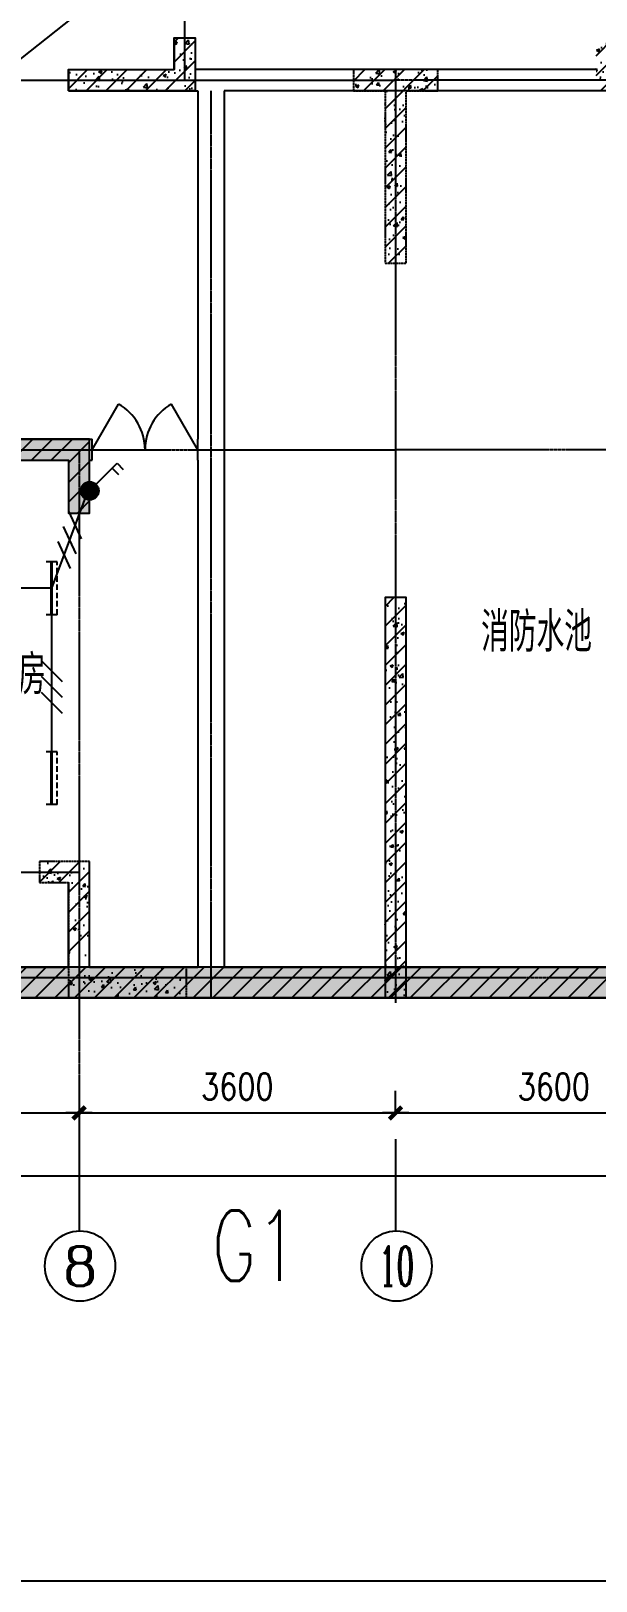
# Model space of a CAD drawing. Extents: x -170759 to 304867, y -311201 to 112352.
# Drawn here: x -85164 to -78736, y -137495 to -119878 of the extents above; entities that cross this region are included whole.
import ezdxf
from ezdxf.enums import TextEntityAlignment as Align

# ---------------------------------------------------------------- set-up
doc = ezdxf.new("R2010")
doc.units = 0
for name, pattern in [('ACAD_ISO04W100', [30.5, 24, -3, 0.5, -3]), ('DASHED', [0.75, 0.5, -0.25]), ('DOTE', [2.42, 2, -0.2, 0.02, -0.2])]:
    doc.linetypes.add(name, pattern=pattern)
doc.layers.get('0').update_dxf_attribs({"linetype": 'CONTINUOUS'})
for name, color, linetype in [('AXIS', 3, 'CONTINUOUS'), ('AXIS_TEXT', 7, 'CONTINUOUS'), ('DOTE', 251, 'CONTINUOUS'), ('EQUIP', 3, 'CONTINUOUS'), ('PUB_DIM', 3, 'CONTINUOUS'), ('TC', 253, 'CONTINUOUS'), ('TEXT', 6, 'CONTINUOUS'), ('TXT', 3, 'CONTINUOUS'), ('WALL', 7, 'CONTINUOUS'), ('WINDOW', 151, 'CONTINUOUS'), ('WINDOW_TEXT', 7, 'CONTINUOUS'), ('WIRE', 1, 'CONTINUOUS'), ('ZXX', 2, 'ACAD_ISO04W100')]:
    doc.layers.add(name, color=color, linetype=linetype)
doc.styles.add('COMPLEX', font='COMPLEX')
doc.styles.add('DIM_FONT', font='SIMPLEX.shx', dxfattribs={"width": 0.8})
doc.styles.add('HZTXT', font='txt.shx', dxfattribs={"width": 0.8, "bigfont": 'hztxt.shx'})
doc.styles.add('SIMPLEX', font='SIMPLEX.SHX')
doc.dimstyles.new('NORMAL', dxfattribs={"dimtxt": 300, "dimasz": 1, "dimexe": 250, "dimexo": 300, "dimgap": 150, "dimtad": 1, "dimdec": 0, "dimzin": 0, "dimdsep": 46, "dimtxsty": 'DIM_FONT', "dimblk": '_DIMX', "dimblk1": '_DIMX', "dimblk2": '_DIMX', "dimsah": 1, "dimcen": 2.5, "dimclrt": 7, "dimadec": 0, "dimazin": 0, "dimtfac": 1, "dimtdec": 0, "dimtix": 1, "dimtmove": 2, "dimatfit": 3, "dimldrblk": '_DIMX', "dimfxl": 0, "dimtolj": 1, "dimtzin": 0, "dimarcsym": 0})
pattern_1 = [(50, (-108706.48, -140644.84), (364.3693, -31.8782), [38.1, -419.1]), (355, (-108706.48, -140644.84), (-70.4857, 382.1133), [30.48, -335.28]), (100.451, (-108676.1, -140647.5), (293.885, 350.2334), [32.38, -356.18]), (46.1842, (-108706.5, -140543.24), (542.158, -84.0847), [57.15, -628.65]), (96.6356, (-108661.3, -140550.25), (474.8085, 494.851), [48.57, -534.27]), (351.184, (-108706.5, -140543.24), (474.809, 494.85), [45.72, -502.92]), (21, (-108655.68, -140568.64), (303.2298, -204.531), [38.1, -419.1]), (326, (-108655.68, -140568.64), (123.604, 368.376), [30.48, -335.28]), (71.4514, (-108630.4, -140585.7), (426.833, 163.8457), [32.38, -356.18]), (37.5, (-108706.48, -140644.84), (6.1772, 169.11008), [0, -331.216, 0, -340.36, 0, -336.55]), (7.5, (-108706.48, -140644.84), (133.6393, 200.36115), [0, -194.056, 0, -323.596, 0, -128.27]), (327.5, (-108819.76, -140644.84), (271.1812, -11.4575), [0, -127, 0, -396.24, 0, -525.78]), (317.5, (-108870.56, -140644.84), (296.2584, 50.853), [0, -165.1, 0, -263.144, 0, -373.38])]

# ---------------------------------------------------------------- blocks, each defined once
blk = doc.blocks.new('_DIMX')
blk.add_line((-150, 0), (150, 0))
at = {"const_width": 50}
blk.add_lwpolyline([(-70, -70), (70, 70)], dxfattribs=at)
blk = doc.blocks.new('_WIE3')
for p, q in [((-0.2, 0.4), (-1, -0.4)), ((0.4, 0.4), (-0.4, -0.4)), ((1, 0.4), (0.2, -0.4))]:
    blk.add_line(p, q)
at = {"width": 0.8}
blk.add_attdef('N', text='', height=1, dxfattribs=at).set_placement((-0.017, 1.056), align=Align.MIDDLE)
blk = doc.blocks.new('_AXISO')
blk.add_circle((0, 0), 0.5)
at = {"layer": 'AXIS_TEXT', "style": 'COMPLEX', "width": 1.041667}
blk.add_attdef('A', text='', height=0.56, dxfattribs=at).set_placement((-0.25, -0.28), (0.25, -0.28), align=Align.FIT)
blk = doc.blocks.new('_LINKPT1')
blk.add_line((0, 0), (0, 0))
blk = doc.blocks.new('_Y1QMM')
at = {"linetype": 'DASHED', "ltscale": 0.5}
blk.add_line((-1.2, 0.25), (1.2, 0.25), dxfattribs=at)
for p, q in [((-1.2, 0.25), (-1.2, -0.25)), ((-1.2, 0), (1.2, 0)), ((1.2, 0.25), (1.2, -0.25))]:
    blk.add_line(p, q)
at = {"const_width": 0.14}
blk.add_lwpolyline([(-1.2, 0), (1.2, 0)], dxfattribs=at)
at = {"xscale": 0.002, "yscale": 0.002, "zscale": 0.002}
for p in [(-1.2, 0), (0, 0), (1.2, 0)]:
    blk.add_blockref('_LINKPT1', p, dxfattribs=at)
at = {"style": 'DIM_FONT', "width": 0.8, "flags": 9}
blk.add_attdef('A', (0, 0), '', height=0.00002, dxfattribs=at)
blk = doc.blocks.new('_DBLK1')
for p, q in [((-0.5, 0), (-0.25, -0.433)), ((0.5, 0), (0.25, -0.433))]:
    blk.add_line(p, q)
for centre, start, end in [((-0.5, 0), 300, 0), ((0.5, 0), 180, 240)]:
    blk.add_arc(centre, 0.5, start, end)
at = {"layer": 'WINDOW_TEXT', "style": 'SIMPLEX', "flags": 9}
blk.add_attdef('A', text='', height=1, dxfattribs=at).set_placement((0, 1.5), align=Align.MIDDLE)
blk = doc.blocks.new('M_X6')
for p, q in [((0.147, 0.356), (0.625, 0.833)), ((0.512, 0.72), (0.653, 0.579)), ((0.625, 0.833), (0.766, 0.692))]:
    blk.add_line(p, q)
blk.add_circle((0, 0.208), 0.208)
for points in [[(-0.104, 0.389), (0.104, 0.389), (-0.18, 0.313), (0.18, 0.313)], [(0, 0.417), (0, 0.417), (-0.104, 0.389), (0.104, 0.389)], [(-0.18, 0.313), (0.18, 0.313), (-0.208, 0.208), (0.208, 0.208)], [(-0.18, 0.104), (0.18, 0.104), (-0.208, 0.208), (0.208, 0.208)], [(-0.104, 0.028), (0.104, 0.028), (-0.18, 0.104), (0.18, 0.104)], [(0, 0), (0, 0), (-0.104, 0.028), (0.104, 0.028)]]:
    blk.add_solid(points)
for p in [(0, 0.417), (-0.208, 0.208), (0.208, 0.208), (0, 0)]:
    blk.add_blockref('_LINKPT1', p)
at = {"width": 0.8, "flags": 9}
blk.add_attdef('A', (0, 0), '', height=0.00002, dxfattribs=at)

msp = doc.modelspace()

# ---------------------------------------------------------------- hatches: boundary and pattern name
at = {"layer": 'WIRE'}
h = msp.add_hatch(dxfattribs=at)
h.set_pattern_fill('AR-CONC', scale=2, style=0)
h.set_pattern_definition(pattern_1)
h.paths.add_polyline_path([(-94396.48801, -116637.31182), (-94396.48801, -116117.31182), (-97146.48801, -116117.31182), (-97146.48801, -126667.31182), (-95946.48801, -126667.31182), (-95946.48801, -130867.31182), (-66086.48801, -130867.31182), (-66086.48801, -126667.31182), (-64886.48801, -126667.31182), (-64886.48801, -124517.31182), (-64936.48801, -124517.31182), (-64936.48801, -116117.31182), (-65516.48801, -116117.31182), (-65516.48801, -116357.31182), (-65236.48801, -116357.31182), (-65236.48801, -126317.31182), (-69016.48801, -126317.31182), (-69016.48801, -126557.31182), (-66436.48801, -126557.31182), (-66436.48801, -130517.31182), (-70096.48801, -130517.31182), (-95596.48801, -130517.31182), (-95596.48801, -126317.31182), (-96796.48801, -126317.31182), (-96796.48585, -116357.31162), (-95846.48801, -116357.31182), (-95846.48801, -116637.31182), (-95596.48801, -116637.31182), (-95596.48801, -116357.31182), (-94636.48801, -116357.31182), (-94636.48801, -116637.31182)])
h = msp.add_hatch(dxfattribs=at)
h.set_pattern_fill('ANSI31', scale=50, style=0)
h.set_pattern_definition([(45, (-108706.48, -141436.6), (-112.2532, 112.2532), [])])
h.paths.add_polyline_path([(-94396.48801, -116637.31182), (-94396.48801, -116117.31182), (-97146.48801, -116117.31182), (-97146.48801, -126667.31182), (-95946.48801, -126667.31182), (-95946.48801, -130867.31182), (-66086.48801, -130867.31182), (-66086.48801, -126667.31182), (-64886.48801, -126667.31182), (-64886.48801, -124517.31182), (-64936.48801, -124517.31182), (-64936.48801, -116117.31182), (-65516.48801, -116117.31182), (-65516.48801, -116357.31182), (-65236.48801, -116357.31182), (-65236.48801, -126317.31182), (-69016.48801, -126317.31182), (-69016.48801, -126557.31182), (-66436.48801, -126557.31182), (-66436.48801, -130517.31182), (-70096.48801, -130517.31182), (-95596.48801, -130517.31182), (-95596.48801, -126317.31182), (-96796.48801, -126317.31182), (-96796.48585, -116357.31162), (-95846.48801, -116357.31182), (-95846.48801, -116637.31182), (-95596.48801, -116637.31182), (-95596.48801, -116357.31182), (-94636.48801, -116357.31182), (-94636.48801, -116637.31182)])
h = msp.add_hatch(dxfattribs=at)
h.set_pattern_fill('AR-CONC', scale=2, style=0)
h.set_pattern_definition(pattern_1)
h.paths.add_polyline_path([(-84736.48801, -120557.31182), (-84736.48801, -120317.31182), (-83536.48801, -120317.31182), (-83536.48801, -119957.31182), (-83296.48801, -119957.31182), (-83296.48801, -120557.31182)])
h = msp.add_hatch(dxfattribs=at)
h.set_pattern_fill('ANSI31', scale=50, style=0)
h.set_pattern_definition([(45, (-108706.48, -141136.06), (-112.2532, 112.2532), [])])
h.paths.add_polyline_path([(-84736.48801, -120557.31182), (-84736.48801, -120317.31182), (-83536.48801, -120317.31182), (-83536.48801, -119957.31182), (-83296.48801, -119957.31182), (-83296.48801, -120557.31182)])
h = msp.add_hatch(dxfattribs=at)
h.set_pattern_fill('AR-CONC', scale=2, style=0)
h.set_pattern_definition(pattern_1)
h.paths.add_polyline_path([(-77296.48801, -120557.31182), (-77296.48801, -120317.31182), (-78496.48801, -120317.31182), (-78496.48801, -119957.31182), (-78736.48801, -119957.31182), (-78736.48801, -120557.31182)])
h.paths.add_polyline_path([(-80896.48801, -122517.31182), (-80896.48801, -120557.31182), (-80536.48801, -120557.31182), (-80536.48801, -120317.31182), (-81496.48801, -120317.31182), (-81496.48801, -120557.31182), (-81136.48801, -120557.31182), (-81136.48801, -122517.31182)])
h = msp.add_hatch(dxfattribs=at)
h.set_pattern_fill('ANSI31', scale=50, style=0)
h.set_pattern_definition([(45, (-108706.48, -141148.29), (-112.2532, 112.2532), [])])
h.paths.add_polyline_path([(-77296.48801, -120557.31182), (-77296.48801, -120317.31182), (-78496.48801, -120317.31182), (-78496.48801, -119957.31182), (-78736.48801, -119957.31182), (-78736.48801, -120557.31182)])
h.paths.add_polyline_path([(-80896.48801, -122517.31182), (-80896.48801, -120557.31182), (-80536.48801, -120557.31182), (-80536.48801, -120317.31182), (-81496.48801, -120317.31182), (-81496.48801, -120557.31182), (-81136.48801, -120557.31182), (-81136.48801, -122517.31182)])
h = msp.add_hatch(dxfattribs=at)
h.set_pattern_fill('AR-CONC', scale=2, style=0)
h.set_pattern_definition(pattern_1)
h.paths.add_polyline_path([(-91936.48801, -124057.31182), (-91936.48801, -130517.31182), (-91686.48801, -130517.31182), (-91686.48801, -129557.31182), (-91366.48801, -129557.31182), (-91366.48801, -129317.31182), (-91686.48801, -129317.31182), (-91686.48801, -128657.31182), (-89766.48782, -128657.31183), (-89766.48783, -129417.91892), (-89566.48783, -129417.91892), (-89566.48783, -129067.91892), (-89266.48801, -129067.91892), (-89266.48801, -128717.31182), (-88336.48801, -128717.31182), (-88336.48801, -129317.31182), (-88666.48801, -129317.31182), (-88666.48801, -129557.31182), (-88336.48801, -129557.31182), (-88336.48801, -130517.31182), (-88096.48801, -130517.31182), (-88096.48801, -129557.31182), (-87766.48801, -129557.31182), (-87766.48801, -129317.31182), (-88036.48801, -129317.31182), (-88036.48801, -124757.31182), (-84736.48801, -124757.31182), (-84736.48801, -125357.31182), (-84496.48801, -125357.31182), (-84496.48801, -124517.31182), (-88066.48801, -124517.31182), (-88030.67795, -124023.4721), (-88336.48801, -124017.31182), (-88336.48801, -124517.31182), (-88816.48801, -124517.31182), (-88816.48801, -124757.31182), (-88336.48801, -124757.31182), (-88336.48801, -128417.31182), (-91686.48801, -128417.31182), (-91686.48801, -124757.31182), (-89716.48801, -124757.31182), (-89716.48801, -124517.31182), (-91686.48801, -124517.31182), (-91686.48801, -124057.31182)])
h = msp.add_hatch(dxfattribs=at)
h.set_pattern_fill('ANSI31', scale=50, style=0)
h.set_pattern_definition([(45, (-108229.05, -140644.84), (-112.2532, 112.2532), [])])
h.paths.add_polyline_path([(-91936.48801, -124057.31182), (-91936.48801, -130517.31182), (-91686.48801, -130517.31182), (-91686.48801, -129557.31182), (-91366.48801, -129557.31182), (-91366.48801, -129317.31182), (-91686.48801, -129317.31182), (-91686.48801, -128657.31182), (-89766.48782, -128657.31183), (-89766.48783, -129417.91892), (-89566.48783, -129417.91892), (-89566.48783, -129067.91892), (-89266.48801, -129067.91892), (-89266.48801, -128717.31182), (-88336.48801, -128717.31182), (-88336.48801, -129317.31182), (-88666.48801, -129317.31182), (-88666.48801, -129557.31182), (-88336.48801, -129557.31182), (-88336.48801, -130517.31182), (-88096.48801, -130517.31182), (-88096.48801, -129557.31182), (-87766.48801, -129557.31182), (-87766.48801, -129317.31182), (-88036.48801, -129317.31182), (-88036.48801, -124757.31182), (-84736.48801, -124757.31182), (-84736.48801, -125357.31182), (-84496.48801, -125357.31182), (-84496.48801, -124517.31182), (-88066.48801, -124517.31182), (-88030.67795, -124023.4721), (-88336.48801, -124017.31182), (-88336.48801, -124517.31182), (-88816.48801, -124517.31182), (-88816.48801, -124757.31182), (-88336.48801, -124757.31182), (-88336.48801, -128417.31182), (-91686.48801, -128417.31182), (-91686.48801, -124757.31182), (-89716.48801, -124757.31182), (-89716.48801, -124517.31182), (-91686.48801, -124517.31182), (-91686.48801, -124057.31182)])
h = msp.add_hatch(dxfattribs=at)
h.set_pattern_fill('AR-CONC', scale=2, style=0)
h.set_pattern_definition(pattern_1)
h.paths.add_polyline_path([(-81136.48801, -130867.31182), (-80896.48801, -130867.31182), (-80896.48801, -126317.31182), (-81136.48801, -126317.31182)])
h = msp.add_hatch(dxfattribs=at)
h.set_pattern_fill('ANSI31', scale=50, style=0)
h.set_pattern_definition([(45, (-109282.98, -140644.84), (-112.2532, 112.2532), [])])
h.paths.add_polyline_path([(-81136.48801, -130867.31182), (-80896.48801, -130867.31182), (-80896.48801, -126317.31182), (-81136.48801, -126317.31182)])
h = msp.add_hatch(dxfattribs=at)
h.set_pattern_fill('AR-CONC', scale=2, style=0)
h.set_pattern_definition(pattern_1)
h.paths.add_polyline_path([(-83396.48801, -130867.31182), (-83396.48801, -130517.31182), (-84496.48801, -130517.31182), (-84496.48801, -129317.31182), (-85066.48801, -129317.31182), (-85066.48801, -129557.31182), (-84736.48801, -129557.31182), (-84736.48801, -130867.31182)])

# ---------------------------------------------------------------- linework, layer by layer
msp.add_lwpolyline([(-105851.41103, -67940.96664), (-7344.01912, -67940.96664), (-7344.01912, -137495.39095), (-105851.41103, -137495.39095)], close=True)
at = {"layer": 'AXIS'}
for p, q in [((-84616.48801, -132474.59961, 0), (-84616.48801, -133515.81529, 0)), ((-81016.48801, -132474.59961, 0), (-81016.48801, -133515.81529, 0))]:
    msp.add_line(p, q, dxfattribs=at)
at = {"layer": 'DOTE', "color": 251, "linetype": 'DOTE', "ltscale": 0.5}
for p, q in [((-83416.48801, -114299.59487, 0), (-83416.48801, -120437.31182, 0)), ((-81016.48801, -120317.31182, 0), (-81016.48801, -130923.2424, 0)), ((-90836.48801, -120437.31182, 0), (-81016.48801, -120437.31182, 0)), ((-90716.48801, -120437.31182, 0), (-81016.48801, -120437.31182, 0)), ((-71316.48801, -120437.31182, 0), (-81016.48801, -120437.31182, 0)), ((-83116.48801, -120557.31182, 0), (-83116.48801, -130867.31182, 0)), ((-91936.48801, -124637.31182, 0), (-81016.48801, -124637.31182, 0)), ((-91936.48801, -124637.31182, 0), (-81016.48801, -124637.31182, 0)), ((-84616.48801, -124637.31182, 0), (-84616.48801, -133298.01885, 0)), ((-68896.48801, -124637.31182, 0), (-81016.48801, -124637.31182, 0)), ((-91816.48801, -129437.31182, 0), (-84616.48801, -129437.31182, 0)), ((-101236.11122, -130637.31182, 0), (-81016.48801, -130637.31182, 0)), ((-96916.48801, -130637.31182, 0), (-65116.48801, -130637.31182, 0))]:
    msp.add_line(p, q, dxfattribs=at)
at = {"layer": 'WALL'}
for p, q in [((-83536.48801, -119957.31182, 0), (-83536.48801, -120317.31182, 0)), ((-83536.48801, -119957.31182, 0), (-83296.48801, -119957.31182, 0)), ((-83296.48801, -119957.31182, 0), (-83296.48801, -120317.31182, 0)), ((-84736.48801, -120317.31182, 0), (-83536.48801, -120317.31182, 0)), ((-78736.48801, -120317.31182, 0), (-83296.48801, -120317.31182, 0)), ((-84736.48801, -120557.31182, 0), (-83266.48801, -120557.31182, 0)), ((-83266.48801, -120557.31182, 0), (-83266.48801, -124517.31182, 0)), ((-82966.48801, -120557.31182, 0), (-82966.48801, -130517.31182, 0)), ((-78515.7441, -120557.31182, 0), (-82966.48801, -120557.31182, 0)), ((-88066.48801, -124517.31182, 0), (-84466.48801, -124517.31182, 0)), ((-84466.48801, -124757.31182, 0), (-84466.48801, -124517.31182, 0)), ((-83266.48801, -124757.31182, 0), (-83266.48801, -124517.31182, 0)), ((-84496.48801, -124757.31182, 0), (-84466.48801, -124757.31182, 0)), ((-83266.48801, -124757.31182, 0), (-83266.48801, -130517.31182, 0)), ((-84496.48801, -130517.31182, 0), (-84496.48801, -129317.31182, 0)), ((-84736.48801, -130517.31182, 0), (-84736.48801, -129557.31182, 0)), ((-88096.48801, -130517.31182, 0), (-84736.48801, -130517.31182, 0)), ((-84496.48801, -130517.31182, 0), (-83266.48801, -130517.31182, 0)), ((-82966.48801, -130517.31182, 0), (-77536.48801, -130517.31182, 0)), ((-77536.48801, -130517.31182, 0), (-78766.48801, -130517.31182, 0)), ((-66086.48801, -130867.31182, 0), (-95946.48801, -130867.31182, 0)), ((-95946.48801, -130867.31182, 0), (-66086.48801, -130867.31182, 0))]:
    msp.add_line(p, q, dxfattribs=at)
at = {"layer": 'WIRE'}
for p, q in [((-84698.97513, -119733.96945), (-85560.88883, -120408.96865)), ((-84496.48801, -125052.00191, 0), (-84929.37574, -126212.71511, 0)), ((-84929.37574, -126212.71511, 0), (-86843.98801, -126212.71511, 0)), ((-84929.37574, -126512.71511, 0), (-84929.37574, -128110.01581, 0))]:
    msp.add_line(p, q, dxfattribs=at)
at = {"layer": 'WIRE', "color": 7}
for p, q in [((-84736.48801, -120317.31182, 0), (-84736.48801, -120557.31182, 0)), ((-85066.48801, -129328.19164, 0), (-85055.6082, -129317.31182, 0)), ((-85066.48801, -129552.69804, 0), (-84831.10179, -129317.31182, 0)), ((-84846.59539, -129557.31182, 0), (-84606.59539, -129317.31182, 0)), ((-84736.48801, -129671.71085, 0), (-84496.48801, -129431.71085, 0)), ((-84736.48801, -129896.21725, 0), (-84496.48801, -129656.21725, 0)), ((-84736.48801, -130120.72365, 0), (-84496.48801, -129880.72365, 0)), ((-84736.48801, -130345.23005, 0), (-84496.48801, -130105.23005, 0))]:
    msp.add_line(p, q, dxfattribs=at)
at = {"layer": 'WIRE', "color": 7, "elevation": 0}
for points in [[(-70096.48801, -130517.31182), (-95596.48801, -130517.31182), (-95596.48801, -126317.31182), (-96796.48801, -126317.31182), (-96796.48585, -116357.31162), (-95846.48801, -116357.31182), (-95846.48801, -116637.31182), (-95596.48801, -116637.31182), (-95596.48801, -116357.31182), (-94636.48801, -116357.31182), (-94636.48801, -116637.31182), (-94396.48801, -116637.31182), (-94396.48801, -116637.31182), (-94396.48801, -116117.31182), (-97146.48801, -116117.31182), (-97146.48801, -126667.31182), (-95946.48801, -126667.31182), (-95946.48801, -130867.31182), (-66086.48801, -130867.31182)], [(-84736.48801, -120557.31182), (-84736.48801, -120317.31182), (-83536.48801, -120317.31182), (-83536.48801, -119957.31182), (-83296.48801, -119957.31182), (-83296.48801, -120557.31182), (-84736.48801, -120557.31182)], [(-88036.48801, -124757.31182), (-84736.48801, -124757.31182), (-84736.48801, -125357.31182), (-84496.48801, -125357.31182), (-84496.48801, -124517.31182), (-88066.48801, -124517.31182)], [(-81136.48801, -130867.31182), (-80896.48801, -130867.31182), (-80896.48801, -126317.31182), (-81136.48801, -126317.31182), (-81136.48801, -130867.31182)]]:
    msp.add_lwpolyline(points, dxfattribs=at)
at = {"layer": 'ZXX', "color": 30, "elevation": 0}
for points in [[(-80896.48801, -122517.31182), (-80896.48801, -120557.31182), (-80536.48801, -120557.31182), (-80536.48801, -120317.31182), (-81496.48801, -120317.31182), (-81496.48801, -120557.31182), (-81136.48801, -120557.31182), (-81136.48801, -122517.31182), (-80896.48801, -122517.31182)], [(-84736.48801, -125357.31182), (-84496.48801, -125357.31182), (-84496.48801, -124517.31182), (-88036.48801, -124517.31182), (-88036.48801, -124017.31182), (-88336.48801, -124017.31182), (-88336.48801, -125157.31182), (-88036.48801, -125157.31182), (-88036.48801, -124757.31182), (-84736.48801, -124757.31182), (-84736.48801, -125357.31182)], [(-83396.48801, -130867.31182), (-83396.48801, -130517.31182), (-84496.48801, -130517.31182), (-84496.48801, -129317.31182), (-85066.48801, -129317.31182), (-85066.48801, -129557.31182), (-84736.48801, -129557.31182), (-84736.48801, -130867.31182), (-83396.48801, -130867.31182)]]:
    msp.add_lwpolyline(points, dxfattribs=at)

# ---------------------------------------------------------------- block references
at = {"layer": 'AXIS'}
ref = msp.add_blockref('_AXISO', (-84605.38142, -133915.66106, 0), dxfattribs=dict(at, xscale=800, yscale=800, zscale=800))
ref.add_attrib('A', '8', dxfattribs={"layer": 'AXIS_TEXT', "height": 448, "style": 'COMPLEX', "width": 1.339286}).set_placement((-84805.38142, -134139.66106, 0), (-84405.38142, -134139.66106, 0), align=Align.FIT)
ref = msp.add_blockref('_AXISO', (-81005.38142, -133915.66106, 0), dxfattribs=dict(at, xscale=800, yscale=800, zscale=800))
ref.add_attrib('A', '10', dxfattribs={"layer": 'AXIS_TEXT', "height": 448, "style": 'COMPLEX', "width": 0.646552}).set_placement((-81205.38142, -134139.66106, 0), (-80805.38142, -134139.66106, 0), align=Align.FIT)
at = {"layer": 'EQUIP', "xscale": 500, "yscale": 500, "zscale": 500}
msp.add_blockref('M_X6', (-84496.48801, -125208.25191, 0), dxfattribs=at)
at = {"layer": 'EQUIP', "xscale": -250, "yscale": 250, "zscale": 250, "rotation": 270}
for p in [(-84929.37574, -126212.71511, 0), (-84929.37574, -128371.53619, 0)]:
    msp.add_blockref('_Y1QMM', p, dxfattribs=at)
at = {"layer": 'PUB_DIM', "yscale": 300, "zscale": 300}
for p, xscale, rotation in [((-84725.46635, -125665.96753, 0), 300.0000000000059, 69.54699999999949), ((-84929.37574, -127331.48328, 0), 300, 90)]:
    msp.add_blockref('_WIE3', p, dxfattribs=dict(at, xscale=xscale, rotation=rotation))
at = {"layer": 'WINDOW', "xscale": 1200, "yscale": 1200, "zscale": 1200, "rotation": 180}
msp.add_blockref('_DBLK1', (-83866.48801, -124637.31182, 0), dxfattribs=at)

# ---------------------------------------------------------------- texts
at = {"layer": 'TEXT', "color": 3, "style": 'HZTXT', "width": 0.7}
msp.add_text('G1', height=800, dxfattribs=at).set_placement((-83104.84479, -134084.56502))
at = {"layer": 'TXT', "color": 3, "linetype": 'Continuous', "style": 'HZTXT', "width": 0.7}
for s, p in [('消防水池', (-80042.81705, -126933.41851, 0)), ('消防水泵房', (-86570.21379, -127418.31795, 0))]:
    msp.add_text(s, height=450, dxfattribs=at).set_placement(p)

# ---------------------------------------------------------------- dimensions: what is measured, and where the dimension line sits
at = {"layer": 'TC'}
msp.add_linear_dim(base=(-18486.48801, -132890.93521), p1=(-97146.48801, -130937.31182), p2=(-18486.48801, -130637.31182), dimstyle='NORMAL', dxfattribs=at).render()
for base, p1, p2 in [((-84616.48801, -132175.56494), (-88216.48801, -132175.56494, 0), (-84616.48801, -132175.56494, 0)), ((-81016.48801, -132175.56494), (-84616.48801, -132175.56494, 0), (-81016.48801, -132474.59961, 0)), ((-77416.48801, -132175.56494), (-81016.48801, -132474.59961, 0), (-77416.48801, -132474.59961, 0))]:
    msp.add_linear_dim(base=base, p1=p1, p2=p2, dimstyle='NORMAL', override={"dimse1": 1}, dxfattribs=at).render()

doc.saveas('drawing.dxf')
